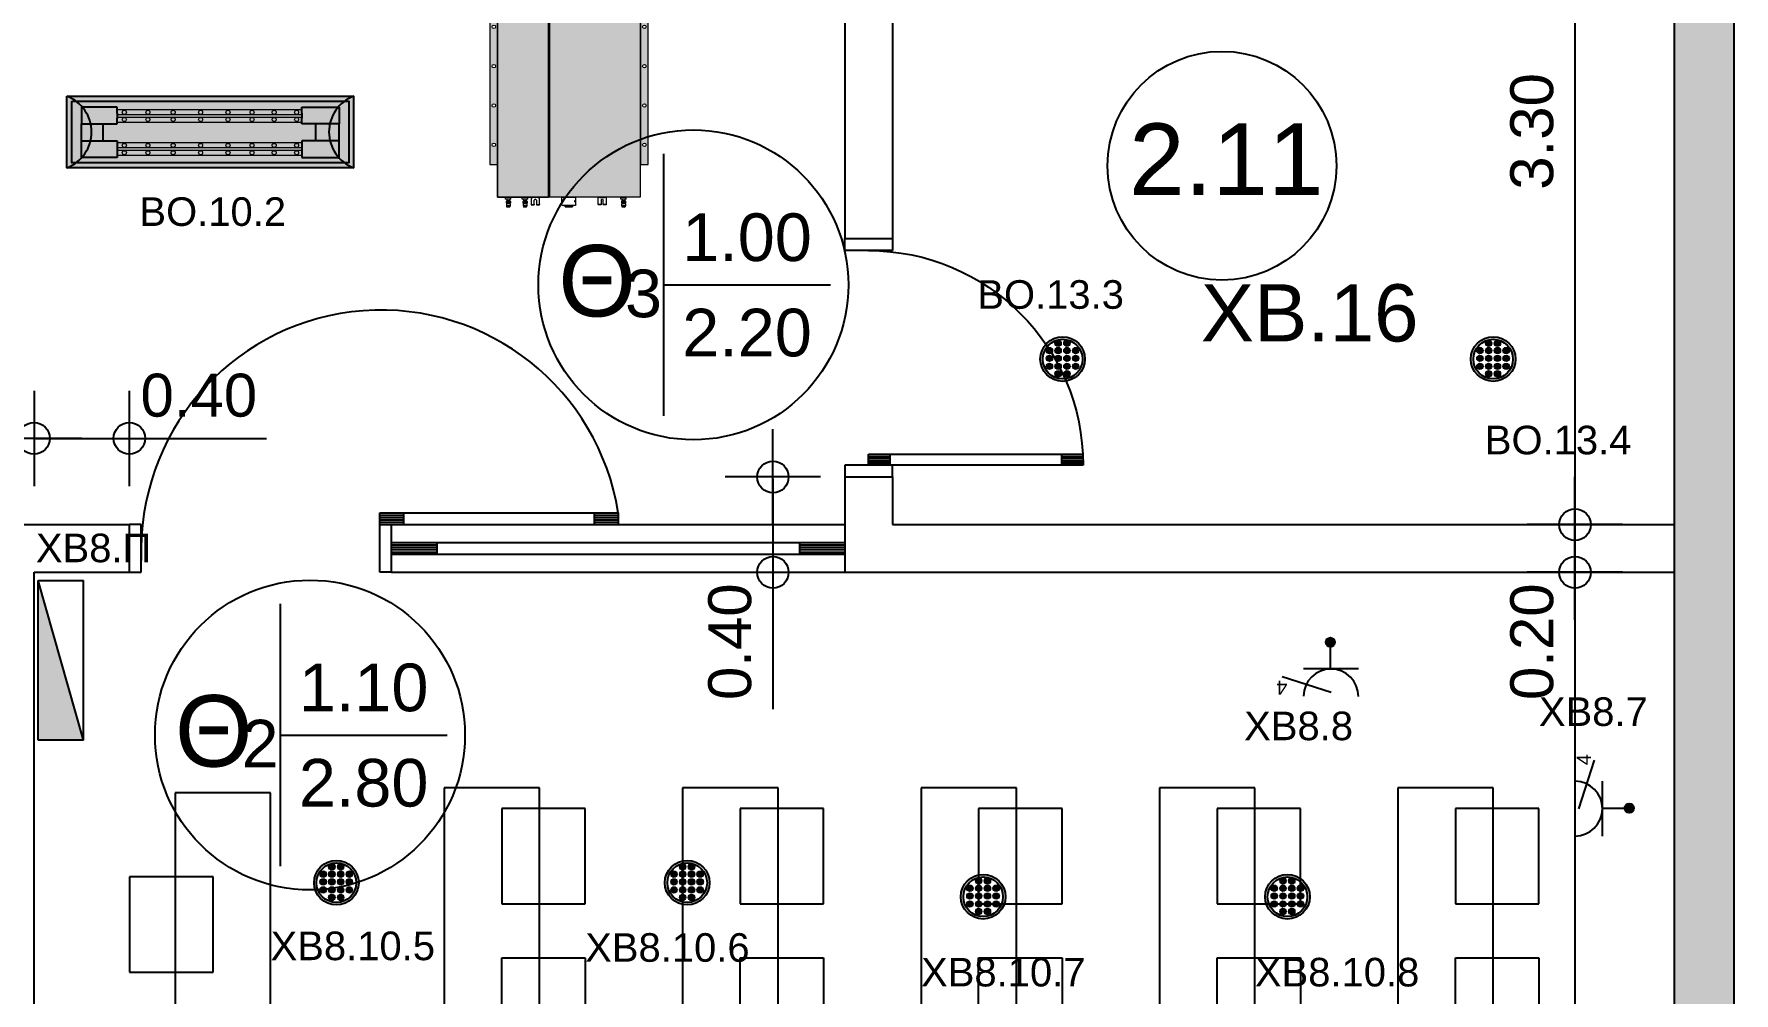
# Model space of a CAD drawing. Header units: metres. Extents: x 0 to 132, y -109 to 310.
# Drawn here: x 47.99 to 55.12, y 179.71 to 183.73 of the extents above; entities that cross this region are included whole.
import ezdxf
from ezdxf.enums import TextEntityAlignment as Align

# ---------------------------------------------------------------- set-up
doc = ezdxf.new("R2010")
doc.units = ezdxf.units.M
doc.header["$LTSCALE"] = 0.036
doc.layers.get('0').update_dxf_attribs({"color": 252})
doc.layers.get('Defpoints').update_dxf_attribs({"color": 252})
for name, color, linetype in [('arxitektonika', 254, 'Continuous'), ('DIMBLK', 252, 'Continuous'), ('electext', 20, 'Continuous'), ('Epipla', 252, 'Continuous'), ('HLEK-SYMBOL', 3, 'Continuous'), ('HLEK_FL001_SYMBOLS', 230, 'Continuous'), ('mihanologika text', 20, 'Continuous'), ('Parathira', 252, 'Continuous')]:
    doc.layers.add(name, color=color, linetype=linetype)
doc.layers.add('axel', color=170, linetype='Continuous', lineweight=0)
doc.styles.add('COMU-N', font='arial.ttf')
doc.styles.get("Standard").update_dxf_attribs({"font": 'arial.ttf'})
doc.styles.add('W4MS2', font='W4MS2.shx')
doc.dimstyles.new('CADWDOT', dxfattribs={"dimscale": 0.1, "dimtxt": 1.8, "dimasz": 0.08, "dimexe": 2, "dimexo": 0, "dimgap": 0.09, "dimtad": 0, "dimrnd": 0.001, "dimzin": 0, "dimdsep": 46, "dimtxsty": 'Standard', "dimblk1": 'ARTDIM', "dimblk2": 'ARTDIM', "dimsah": 1, "dimcen": 0.09, "dimdle": 0.05, "dimse1": 1, "dimse2": 1, "dimadec": 0, "dimazin": 0, "dimtfac": 1, "dimtmove": 0, "dimatfit": 3, "dimldrblk": 'ARTDIM', "dimfxl": 2, "dimtvp": 0.9999, "dimtolj": 1, "dimtzin": 0, "dimarcsym": 0})

# ---------------------------------------------------------------- blocks, each defined once
blk = doc.blocks.new('A$C39E40ECA')
at = {"layer": 'Parathira'}
for p, q in [((0, 1), (0, 0.95)), ((0.2, 0.95), (0.2, 1)), ((0, 0.95), (0.2, 0.95)), ((-0.71, 0.077), (-0.7996, 0.077)), ((-0.71, 0.086), (-0.7993, 0.086)), ((0.1, 0.095), (-0.7989, 0.095)), ((-0.71, 0.095), (-0.71, 0.05)), ((0.01, 0.095), (0.01, 0.05)), ((0.1, 0.086), (0.01, 0.086)), ((0.1, 0.077), (0.01, 0.077)), ((0.1, 0.05), (0.1, 0.095)), ((-0.71, 0.059), (-0.8, 0.059)), ((-0.8, 0.05), (0.1, 0.05)), ((-0.71, 0.068), (-0.7998, 0.068)), ((0, 0.05), (0.2, 0.05)), ((0, 0), (0, 0.05)), ((0.1, 0.068), (0.01, 0.068)), ((0.1, 0.059), (0.01, 0.059)), ((0.2, 0.05), (0.2, 0))]:
    blk.add_line(p, q, dxfattribs=at)
blk.add_arc((0.1, 0.05), 0.9, 90, 180, dxfattribs=at)
blk = doc.blocks.new('A$C30F022F0')
at = {"layer": 'Parathira'}
for p, q in [((-0.2, -0.2), (-0.2, -0.25)), ((0, -0.25), (0, -0.2)), ((-0.2, -0.25), (0, -0.25)), ((-0.1, -0.25), (-0.15, -0.25)), ((-0.2, -1.25), (0, -1.25)), ((-0.2, -1.3), (-0.2, -1.25)), ((0, -1.25), (0.05, -1.25)), ((0, -1.25), (0, -1.3)), ((0.01, -1.25), (0.01, -1.35)), ((0.02, -1.25), (0.02, -1.35)), ((0.03, -1.25), (0.03, -1.35)), ((0.04, -1.25), (0.04, -1.35)), ((0.05, -1.25), (0.05, -2.2498)), ((0.05, -1.35), (0, -1.35)), ((0.05, -2.15), (0, -2.15)), ((0.01, -2.15), (0.01, -2.2498)), ((0.02, -2.15), (0.02, -2.2498)), ((0.03, -2.15), (0.03, -2.2498)), ((0.04, -2.15), (0.04, -2.2498)), ((0.05, -2.2498), (0, -2.2498))]:
    blk.add_line(p, q, dxfattribs=at)
blk.add_arc((-0.1058, -1.256), 1.006, 278.90918, 89.66998, dxfattribs=at)
blk = doc.blocks.new('ARTDIM')
at = {"layer": 'DIMBLK'}
for p, q in [((0, -24.9975), (0, 24.9975)), ((-24.9975, 0), (24.9975, 0))]:
    blk.add_line(p, q, dxfattribs=at)
blk.add_circle((0, 0), 8.25, dxfattribs=at)
blk = doc.blocks.new('*D740')
at = {"layer": 'arxitektonika', "color": 0, "lineweight": -2}
blk.add_line((54.4511, 184.9645), (54.4511, 181.6805), dxfattribs=at)
at = {"layer": 'Defpoints', "color": 0, "transparency": 16777216}
for p in [(54.7182, 184.9725), (54.4511, 181.6725), (54.7182, 181.6725)]:
    blk.add_point(p, dxfattribs=at)
at = {"layer": 'arxitektonika', "color": 0, "lineweight": -2, "xscale": 0.008, "yscale": 0.008, "zscale": 0.008}
for p, rotation in [((54.4511, 184.9725), 90), ((54.4511, 181.6725), 270)]:
    blk.add_blockref('ARTDIM', p, dxfattribs=dict(at, rotation=rotation))
at = {"layer": 'arxitektonika', "color": 0, "insert": (54.2711, 183.3225), "char_height": 0.18, "attachment_point": 5, "rotation": 90}
blk.add_mtext('\\A1;3.30', dxfattribs=at)
blk = doc.blocks.new('*D741')
at = {"layer": 'arxitektonika', "color": 0, "lineweight": -2}
for p, q in [((54.4511, 181.6645), (54.4511, 181.4805)), ((54.4511, 181.4725), (54.4511, 180.8979))]:
    blk.add_line(p, q, dxfattribs=at)
at = {"layer": 'Defpoints', "color": 0, "transparency": 16777216}
for p in [(53.2282, 181.6725), (53.2282, 181.4725), (54.4511, 181.4725)]:
    blk.add_point(p, dxfattribs=at)
at = {"layer": 'arxitektonika', "color": 0, "lineweight": -2, "xscale": 0.008, "yscale": 0.008, "zscale": 0.008}
for p, rotation in [((54.4511, 181.6725), 90), ((54.4511, 181.4725), 270)]:
    blk.add_blockref('ARTDIM', p, dxfattribs=dict(at, rotation=rotation))
at = {"layer": 'arxitektonika', "color": 0, "insert": (54.2711, 181.1812), "char_height": 0.18, "attachment_point": 5, "rotation": 90}
blk.add_mtext('\\A1;0.20', dxfattribs=at)
blk = doc.blocks.new('*D742')
at = {"layer": 'arxitektonika', "color": 0, "lineweight": -2}
blk.add_line((54.4511, 181.4645), (54.4511, 174.3805), dxfattribs=at)
at = {"layer": 'Defpoints', "color": 0, "transparency": 16777216}
for p in [(52.1782, 181.4725), (52.1782, 174.3725), (54.4511, 174.3725)]:
    blk.add_point(p, dxfattribs=at)
at = {"layer": 'arxitektonika', "color": 0, "lineweight": -2, "xscale": 0.008, "yscale": 0.008, "zscale": 0.008}
for p, rotation in [((54.4511, 181.4725), 90), ((54.4511, 174.3725), 270)]:
    blk.add_blockref('ARTDIM', p, dxfattribs=dict(at, rotation=rotation))
at = {"layer": 'arxitektonika', "color": 0, "insert": (54.2711, 177.9225), "char_height": 0.18, "attachment_point": 5, "rotation": 90}
blk.add_mtext('\\A1;7.10', dxfattribs=at)
blk = doc.blocks.new('*D745')
at = {"layer": 'arxitektonika', "color": 0, "lineweight": -2}
for p, q in [((47.9962, 182.0345), (48.3802, 182.0345)), ((48.3882, 182.0345), (48.9627, 182.0345))]:
    blk.add_line(p, q, dxfattribs=at)
at = {"layer": 'Defpoints', "color": 0, "transparency": 16777216}
for p in [(47.9882, 182.4235), (48.3882, 182.4235), (48.3882, 182.0345)]:
    blk.add_point(p, dxfattribs=at)
at = {"layer": 'arxitektonika', "color": 0, "lineweight": -2, "xscale": 0.008, "yscale": 0.008, "zscale": 0.008, "rotation": 180}
blk.add_blockref('ARTDIM', (47.9882, 182.0345), dxfattribs=at)
at = {"layer": 'arxitektonika', "color": 0, "lineweight": -2, "xscale": 0.008, "yscale": 0.008, "zscale": 0.008}
blk.add_blockref('ARTDIM', (48.3882, 182.0345), dxfattribs=at)
at = {"layer": 'arxitektonika', "color": 0, "insert": (48.6795, 182.2145), "char_height": 0.18, "attachment_point": 5}
blk.add_mtext('\\A1;0.40', dxfattribs=at)
blk = doc.blocks.new('A$C6A217EF1')
at = {"layer": 'Parathira'}
for p, q in [((-1.9, 0.025), (0, 0.025)), ((-1.9, -0.025), (-1.9, 0.025)), ((-1.9, 0.015), (-1.71, 0.015)), ((-1.9, 0.005), (-1.71, 0.005)), ((-1.71, 0.025), (-1.71, -0.025)), ((-0.19, 0.025), (-0.19, -0.025)), ((-0.19, 0.015), (0, 0.015)), ((-0.19, 0.005), (0, 0.005)), ((0, 0.025), (0, -0.025)), ((-1.9, -0.005), (-1.71, -0.005)), ((-1.9, -0.015), (-1.71, -0.015)), ((0, -0.025), (-1.9, -0.025)), ((-0.19, -0.005), (0, -0.005)), ((-0.19, -0.015), (0, -0.015))]:
    blk.add_line(p, q, dxfattribs=at)
blk = doc.blocks.new('*D777')
at = {"layer": 'arxitektonika', "color": 0, "lineweight": -2}
for p, q in [((51.0872, 181.8645), (51.0872, 181.4805)), ((51.0872, 181.4725), (51.0872, 180.8979))]:
    blk.add_line(p, q, dxfattribs=at)
at = {"layer": 'Defpoints', "color": 0, "transparency": 16777216}
for p in [(51.3882, 181.8725), (51.0872, 181.4725), (51.3882, 181.4725)]:
    blk.add_point(p, dxfattribs=at)
at = {"layer": 'arxitektonika', "color": 0, "lineweight": -2, "xscale": 0.008, "yscale": 0.008, "zscale": 0.008}
for p, rotation in [((51.0872, 181.8725), 90), ((51.0872, 181.4725), 270)]:
    blk.add_blockref('ARTDIM', p, dxfattribs=dict(at, rotation=rotation))
at = {"layer": 'arxitektonika', "color": 0, "insert": (50.9072, 181.1812), "char_height": 0.18, "attachment_point": 5, "rotation": 90}
blk.add_mtext('\\A1;0.40', dxfattribs=at)
blk = doc.blocks.new('A$C5883325D')
at = {"layer": 'Epipla'}
for p, q in [((1.1745, -1.3258), (0.7745, -1.3258)), ((0.7745, -1.3258), (0.7745, -2.5258)), ((1.1745, -2.5258), (1.1745, -1.3258)), ((1.9027, -1.3048), (1.9027, -2.5048)), ((2.3027, -1.3048), (1.9027, -1.3048)), ((2.3027, -2.5048), (2.3027, -1.3048)), ((2.9027, -1.3048), (2.9027, -2.5048)), ((3.3027, -1.3048), (2.9027, -1.3048)), ((3.3027, -2.5048), (3.3027, -1.3048)), ((3.9027, -1.3048), (3.9027, -2.5048)), ((4.3027, -1.3048), (3.9027, -1.3048)), ((4.3027, -2.5048), (4.3027, -1.3048)), ((4.9027, -1.3048), (4.9027, -2.5048)), ((5.3027, -1.3048), (4.9027, -1.3048)), ((5.3027, -2.5048), (5.3027, -1.3048)), ((6.3027, -1.3048), (5.9027, -1.3048)), ((5.9027, -1.3048), (5.9027, -2.5048)), ((6.3027, -2.5048), (6.3027, -1.3048)), ((2.144, -1.3918), (2.144, -1.7918)), ((2.494, -1.3918), (2.144, -1.3918)), ((2.494, -1.7918), (2.494, -1.3918)), ((3.144, -1.3918), (3.144, -1.7918)), ((3.494, -1.3918), (3.144, -1.3918)), ((3.494, -1.7918), (3.494, -1.3918)), ((4.144, -1.3918), (4.144, -1.7918)), ((4.494, -1.3918), (4.144, -1.3918)), ((4.494, -1.7918), (4.494, -1.3918)), ((5.144, -1.3918), (5.144, -1.7918)), ((5.494, -1.3918), (5.144, -1.3918)), ((5.494, -1.7918), (5.494, -1.3918)), ((6.494, -1.3918), (6.144, -1.3918)), ((6.144, -1.3918), (6.144, -1.7918)), ((6.494, -1.7918), (6.494, -1.3918)), ((0.9333, -1.6784), (0.5833, -1.6784)), ((0.5833, -1.6784), (0.5833, -2.0784)), ((0.9333, -2.0784), (0.9333, -1.6784)), ((2.144, -1.7918), (2.494, -1.7918)), ((3.144, -1.7918), (3.494, -1.7918)), ((4.144, -1.7918), (4.494, -1.7918)), ((5.144, -1.7918), (5.494, -1.7918)), ((6.144, -1.7918), (6.494, -1.7918)), ((2.144, -2.0179), (2.494, -2.0179)), ((2.144, -2.4179), (2.144, -2.0179)), ((2.494, -2.0179), (2.494, -2.4179)), ((3.144, -2.0179), (3.494, -2.0179)), ((3.144, -2.4179), (3.144, -2.0179)), ((3.494, -2.0179), (3.494, -2.4179)), ((4.144, -2.0179), (4.494, -2.0179)), ((4.144, -2.4179), (4.144, -2.0179)), ((4.494, -2.0179), (4.494, -2.4179)), ((5.144, -2.0179), (5.494, -2.0179)), ((5.144, -2.4179), (5.144, -2.0179)), ((5.494, -2.0179), (5.494, -2.4179)), ((6.144, -2.4179), (6.144, -2.0179)), ((6.144, -2.0179), (6.494, -2.0179)), ((6.494, -2.0179), (6.494, -2.4179)), ((0.5833, -2.0784), (0.9333, -2.0784))]:
    blk.add_line(p, q, dxfattribs=at)
blk = doc.blocks.new('gJ6_a28')
at = {"layer": 'HLEK-SYMBOL', "color": 0, "linetype": 'Continuous'}
for p, q in [((-0.67, 0), (-0.67, 0.19)), ((-0.67, 0.19), (0, 0.19)), ((-0.67, 0), (0, 0.19)), ((0, 0.19), (0, 0)), ((-0.67, 0), (0, 0))]:
    blk.add_line(p, q, dxfattribs=at)
at = {"layer": 'HLEK-SYMBOL', "color": 0}
blk.add_solid([(-0.67, 0.19), (0, 0.19), (-0.67, 0)], dxfattribs=at)
at = {"layer": 'HLEK-SYMBOL', "color": 0, "style": 'W4MS2', "flags": 8}
blk.add_attdef('NODE_NUMBER', (0.018, 0.0914), '', height=0.1, dxfattribs=at)
blk.add_attdef('NODE_NUMBER', (0.018, 0.0914), '', height=0.1, dxfattribs=at)
blk = doc.blocks.new('gJ6_a14')
at = {"linetype": 'Continuous'}
for p, q in [((-0.1176, 0.1119), (0.113, 0.1119)), ((0, 0.1119), (0, 0))]:
    blk.add_line(p, q, dxfattribs=at)
blk.add_arc((-0.0023, 0.2279), 0.1153, 180, 358.95657, dxfattribs=at)
blk = doc.blocks.new('*X789')
at = {"color": 0}
for p, q in [((15.598, 2.587), (15.737, 2.727)), ((15.598, 2.622), (15.702, 2.727)), ((15.601, 2.607), (15.609, 2.616)), ((15.604, 2.646), (15.605, 2.647)), ((15.605, 2.559), (15.765, 2.719)), ((15.605, 2.577), (15.614, 2.585)), ((15.609, 2.652), (15.618, 2.66)), ((15.611, 2.547), (15.618, 2.554)), ((15.614, 2.621), (15.623, 2.63)), ((15.617, 2.536), (15.789, 2.707)), ((15.618, 2.59), (15.627, 2.599)), ((15.623, 2.665), (15.631, 2.674)), ((15.623, 2.559), (15.631, 2.568)), ((15.627, 2.634), (15.636, 2.643)), ((15.627, 2.528), (15.636, 2.537)), ((15.631, 2.603), (15.64, 2.612)), ((15.633, 2.516), (15.808, 2.691)), ((15.636, 2.678), (15.645, 2.687)), ((15.636, 2.572), (15.645, 2.581)), ((15.64, 2.647), (15.649, 2.656)), ((15.64, 2.541), (15.649, 2.55)), ((15.645, 2.616), (15.654, 2.625)), ((15.645, 2.51), (15.654, 2.519)), ((15.649, 2.691), (15.658, 2.7)), ((15.649, 2.585), (15.658, 2.594)), ((15.653, 2.501), (15.824, 2.672)), ((15.654, 2.66), (15.662, 2.669)), ((15.654, 2.554), (15.662, 2.563)), ((15.658, 2.63), (15.667, 2.638)), ((15.658, 2.523), (15.667, 2.532)), ((15.662, 2.705), (15.671, 2.714)), ((15.662, 2.599), (15.671, 2.607)), ((15.664, 2.494), (15.671, 2.501)), ((15.667, 2.674), (15.676, 2.683)), ((15.667, 2.568), (15.676, 2.577)), ((15.671, 2.643), (15.68, 2.652)), ((15.671, 2.537), (15.68, 2.546)), ((15.676, 2.718), (15.678, 2.721)), ((15.676, 2.489), (15.836, 2.648)), ((15.676, 2.612), (15.685, 2.621)), ((15.676, 2.506), (15.685, 2.515)), ((15.68, 2.687), (15.689, 2.696)), ((15.68, 2.581), (15.689, 2.59)), ((15.685, 2.656), (15.693, 2.665)), ((15.685, 2.55), (15.693, 2.559)), ((15.689, 2.625), (15.698, 2.634)), ((15.689, 2.519), (15.698, 2.528)), ((15.693, 2.7), (15.702, 2.709)), ((15.693, 2.594), (15.702, 2.603)), ((15.693, 2.488), (15.702, 2.497)), ((15.698, 2.669), (15.707, 2.678)), ((15.698, 2.563), (15.707, 2.572)), ((15.702, 2.638), (15.711, 2.647)), ((15.702, 2.532), (15.711, 2.541)), ((15.705, 2.482), (15.843, 2.62)), ((15.707, 2.714), (15.715, 2.722)), ((15.707, 2.607), (15.715, 2.616)), ((15.707, 2.501), (15.715, 2.51)), ((15.711, 2.683), (15.72, 2.691)), ((15.711, 2.577), (15.72, 2.585)), ((15.715, 2.652), (15.724, 2.66)), ((15.715, 2.546), (15.724, 2.554)), ((15.72, 2.727), (15.721, 2.728)), ((15.72, 2.621), (15.729, 2.63)), ((15.72, 2.515), (15.729, 2.523)), ((15.724, 2.696), (15.733, 2.705)), ((15.724, 2.59), (15.733, 2.599)), ((15.724, 2.484), (15.733, 2.493)), ((15.729, 2.665), (15.738, 2.674)), ((15.729, 2.559), (15.738, 2.568)), ((15.733, 2.634), (15.742, 2.643)), ((15.733, 2.528), (15.742, 2.537)), ((15.738, 2.709), (15.746, 2.718)), ((15.738, 2.603), (15.746, 2.612)), ((15.738, 2.497), (15.746, 2.506)), ((15.741, 2.482), (15.842, 2.584)), ((15.742, 2.678), (15.751, 2.687)), ((15.742, 2.572), (15.751, 2.581)), ((15.746, 2.647), (15.755, 2.656)), ((15.746, 2.541), (15.755, 2.55)), ((15.751, 2.722), (15.752, 2.724)), ((15.751, 2.616), (15.76, 2.625)), ((15.751, 2.51), (15.76, 2.519)), ((15.755, 2.691), (15.764, 2.7)), ((15.755, 2.585), (15.764, 2.594)), ((15.76, 2.66), (15.768, 2.669)), ((15.76, 2.554), (15.768, 2.563)), ((15.764, 2.63), (15.773, 2.638)), ((15.764, 2.523), (15.773, 2.532)), ((15.768, 2.705), (15.777, 2.714)), ((15.768, 2.599), (15.777, 2.607)), ((15.768, 2.493), (15.777, 2.501)), ((15.773, 2.674), (15.782, 2.683)), ((15.773, 2.568), (15.782, 2.577)), ((15.777, 2.643), (15.786, 2.652)), ((15.777, 2.537), (15.786, 2.546)), ((15.782, 2.612), (15.791, 2.621)), ((15.782, 2.506), (15.791, 2.515)), ((15.786, 2.687), (15.795, 2.696)), ((15.786, 2.581), (15.795, 2.59)), ((15.791, 2.656), (15.799, 2.665)), ((15.791, 2.55), (15.799, 2.559)), ((15.795, 2.625), (15.804, 2.634)), ((15.795, 2.519), (15.804, 2.528)), ((15.799, 2.594), (15.808, 2.603)), ((15.804, 2.669), (15.813, 2.678)), ((15.804, 2.563), (15.813, 2.572)), ((15.808, 2.638), (15.817, 2.647)), ((15.808, 2.532), (15.817, 2.541)), ((15.813, 2.607), (15.822, 2.616)), ((15.817, 2.577), (15.826, 2.585)), ((15.822, 2.652), (15.83, 2.66)), ((15.822, 2.546), (15.83, 2.554)), ((15.826, 2.621), (15.835, 2.63)), ((15.83, 2.59), (15.839, 2.599)), ((15.835, 2.559), (15.835, 2.56)), ((15.839, 2.634), (15.84, 2.635)), ((15.844, 2.603), (15.844, 2.603))]:
    blk.add_line(p, q, dxfattribs=at)
blk = doc.blocks.new('GJ6_A78')
at = {"layer": 'HLEK-SYMBOL', "color": 0, "linetype": 'Continuous'}
blk.add_circle((0, 0), 0.0989, dxfattribs=at)
at = {"layer": 'HLEK-SYMBOL', "color": 0, "xscale": 0.8, "yscale": 0.8, "zscale": 0.8}
blk.add_blockref('*X789', (-12.576, -2.084), dxfattribs=at)
blk = doc.blocks.new('priza')
at = {"layer": 'HLEK_FL001_SYMBOLS', "rotation": 180}
blk.add_blockref('gJ6_a14', (87.4, -100.4952), dxfattribs=at)
at = {"layer": 'HLEK_FL001_SYMBOLS', "xscale": 0.1951472641207488, "yscale": 0.1951472641207488, "zscale": 0.1951472641207488}
blk.add_blockref('GJ6_A78', (87.4, -100.4953), dxfattribs=at)
blk = doc.blocks.new('priza tetrapli')
at = {"layer": 'HLEK_FL001_SYMBOLS', "ltscale": 5}
blk.add_line((444.1264, -18.901), (444.3314, -18.9664), dxfattribs=at)
at = {"layer": 'HLEK_FL001_SYMBOLS', "rotation": 180}
blk.add_blockref('priza', (531.5297, -119.6074), dxfattribs=at)
at = {"layer": 'HLEK_FL001_SYMBOLS', "ltscale": 5}
blk.add_text('4', height=0.06, dxfattribs=at).set_placement((444.3099, -18.9515))
blk = doc.blocks.new('led downlight 26W xoneyto 18cm')
at = {"layer": 'HLEK_FL001_SYMBOLS'}
h = blk.add_hatch(color=256, dxfattribs=at)
h.paths.add_polyline_path([(45.0105, 62.6523, 1), (45.1976, 62.6523, 1)])
h.paths.add_polyline_path([(45.1872, 62.6523, 1), (45.0209, 62.6523, 1)], flags=16)
at = {"layer": 'HLEK_FL001_SYMBOLS', "linetype": 'Continuous', "lineweight": 0}
h = blk.add_hatch(color=11, dxfattribs=at)
h.dxf.hatch_style = 1
h.paths.add_polyline_path([(45.062, 62.688, 1), (45.0351, 62.688, 1)])
h = blk.add_hatch(color=11, dxfattribs=at)
h.dxf.hatch_style = 1
h.paths.add_polyline_path([(45.0985, 62.7188, 1), (45.0716, 62.7188, 1)])
h = blk.add_hatch(color=11, dxfattribs=at)
h.dxf.hatch_style = 1
h.paths.add_polyline_path([(45.0985, 62.688, 1), (45.0716, 62.688, 1)])
h = blk.add_hatch(color=11, dxfattribs=at)
h.dxf.hatch_style = 1
h.paths.add_polyline_path([(45.1355, 62.7188, 1), (45.1087, 62.7188, 1)])
h = blk.add_hatch(color=11, dxfattribs=at)
h.dxf.hatch_style = 1
h.paths.add_polyline_path([(45.1355, 62.688, 1), (45.1087, 62.688, 1)])
h = blk.add_hatch(color=11, dxfattribs=at)
h.dxf.hatch_style = 1
h.paths.add_polyline_path([(45.172, 62.688, 1), (45.1452, 62.688, 1)])
h = blk.add_hatch(color=11, dxfattribs=at)
h.dxf.hatch_style = 1
h.paths.add_polyline_path([(45.062, 62.6556, 1), (45.0351, 62.6556, 1)])
h = blk.add_hatch(color=11, dxfattribs=at)
h.dxf.hatch_style = 1
h.paths.add_polyline_path([(45.062, 62.6219, 1), (45.0351, 62.6219, 1)])
h = blk.add_hatch(color=11, dxfattribs=at)
h.dxf.hatch_style = 1
h.paths.add_polyline_path([(45.0985, 62.6556, 1), (45.0716, 62.6556, 1)])
h = blk.add_hatch(color=11, dxfattribs=at)
h.dxf.hatch_style = 1
h.paths.add_polyline_path([(45.0985, 62.6219, 1), (45.0716, 62.6219, 1)])
h = blk.add_hatch(color=11, dxfattribs=at)
h.dxf.hatch_style = 1
h.paths.add_polyline_path([(45.0985, 62.5906, 1), (45.0716, 62.5906, 1)])
h = blk.add_hatch(color=11, dxfattribs=at)
h.dxf.hatch_style = 1
h.paths.add_polyline_path([(45.1355, 62.6556, 1), (45.1087, 62.6556, 1)])
h = blk.add_hatch(color=11, dxfattribs=at)
h.dxf.hatch_style = 1
h.paths.add_polyline_path([(45.1355, 62.6219, 1), (45.1087, 62.6219, 1)])
h = blk.add_hatch(color=11, dxfattribs=at)
h.dxf.hatch_style = 1
h.paths.add_polyline_path([(45.1355, 62.5906, 1), (45.1087, 62.5906, 1)])
h = blk.add_hatch(color=11, dxfattribs=at)
h.dxf.hatch_style = 1
h.paths.add_polyline_path([(45.172, 62.6556, 1), (45.1452, 62.6556, 1)])
h = blk.add_hatch(color=11, dxfattribs=at)
h.dxf.hatch_style = 1
h.paths.add_polyline_path([(45.172, 62.6219, 1), (45.1452, 62.6219, 1)])
at = {"layer": 'HLEK_FL001_SYMBOLS'}
for radius in [0.0936, 0.0831]:
    blk.add_circle((45.1041, 62.6523), radius, dxfattribs=at)
at = {"layer": 'HLEK_FL001_SYMBOLS', "linetype": 'Continuous', "lineweight": 0}
for centre in [(45.0486, 62.688), (45.0851, 62.7188), (45.0851, 62.688), (45.1221, 62.7188), (45.1221, 62.688), (45.1586, 62.688), (45.0486, 62.6556), (45.0486, 62.6219), (45.0851, 62.6556), (45.0851, 62.6219), (45.0851, 62.5906), (45.1221, 62.6556), (45.1221, 62.6219), (45.1221, 62.5906), (45.1586, 62.6556), (45.1586, 62.6219)]:
    blk.add_circle(centre, 0.0134, dxfattribs=at)
blk = doc.blocks.new('led 2x32W 1200x300mm aplo')
at = {"layer": 'HLEK_FL001_SYMBOLS', "linetype": 'Continuous', "lineweight": 0}
h = blk.add_hatch(color=256, dxfattribs=at)
h.dxf.hatch_style = 1
h.paths.add_polyline_path([(45.0962, 61.906), (45.0962, 61.606), (46.2983, 61.606), (46.2983, 61.906)])
h.paths.add_polyline_path([(46.2783, 61.886), (46.2783, 61.626), (45.1162, 61.626), (45.1162, 61.886)], flags=16)
h = blk.add_hatch(color=21, dxfattribs=at)
h.dxf.hatch_style = 1
h.paths.add_polyline_path([(45.1162, 61.626), (46.2783, 61.626), (46.2783, 61.886), (45.1162, 61.886)])
at = {"layer": 'HLEK_FL001_SYMBOLS'}
for p, q in [((45.3071, 61.8596), (45.1571, 61.8596)), ((45.1571, 61.8596), (45.1571, 61.7896)), ((45.3071, 61.8346), (45.3071, 61.8596)), ((45.3071, 61.8346), (45.3071, 61.8146)), ((46.0811, 61.8596), (46.2374, 61.8596)), ((46.0811, 61.8346), (46.0811, 61.8596)), ((46.0811, 61.8346), (46.0811, 61.8146)), ((46.2374, 61.8596), (46.2374, 61.7896)), ((45.1571, 61.7896), (45.3071, 61.7896)), ((45.1571, 61.7196), (45.1571, 61.7896)), ((45.2471, 61.7896), (45.2471, 61.7196)), ((45.3071, 61.7896), (45.3071, 61.8146)), ((46.0811, 61.7896), (46.0811, 61.8146)), ((46.2374, 61.7896), (46.0811, 61.7896)), ((46.1387, 61.7896), (46.1387, 61.7196)), ((46.2374, 61.7196), (46.2374, 61.7896)), ((45.1571, 61.6496), (45.1571, 61.7196)), ((45.1571, 61.7196), (45.3071, 61.7196)), ((45.3071, 61.7196), (45.3071, 61.6946)), ((45.3071, 61.6946), (45.3071, 61.6746)), ((46.0811, 61.7196), (46.0811, 61.6946)), ((46.2374, 61.7196), (46.0811, 61.7196)), ((46.0811, 61.6946), (46.0811, 61.6746)), ((46.2374, 61.6496), (46.2374, 61.7196)), ((45.3071, 61.6496), (45.1571, 61.6496)), ((45.3071, 61.6746), (45.3071, 61.6496)), ((46.0811, 61.6746), (46.0811, 61.6496)), ((46.0811, 61.6496), (46.2374, 61.6496))]:
    blk.add_line(p, q, dxfattribs=at)
at = {"layer": 'HLEK_FL001_SYMBOLS', "linetype": 'Continuous', "lineweight": 0}
for p, q in [((45.307, 61.85), (46.0811, 61.85)), ((45.307, 61.8291), (46.0811, 61.8291)), ((45.307, 61.8176), (46.0811, 61.8176)), ((45.307, 61.7966), (46.0811, 61.7966)), ((45.307, 61.7115), (46.0811, 61.7115)), ((45.307, 61.6905), (46.0811, 61.6905)), ((45.307, 61.6791), (46.0811, 61.6791)), ((45.307, 61.6581), (46.0811, 61.6581))]:
    blk.add_line(p, q, dxfattribs=at)
at = {"layer": 'HLEK_FL001_SYMBOLS'}
for points in [[(45.0962, 61.906), (46.2983, 61.906), (46.2983, 61.606), (45.0962, 61.606)], [(45.1162, 61.886), (46.2783, 61.886), (46.2783, 61.626), (45.1162, 61.626)]]:
    blk.add_lwpolyline(points, close=True, dxfattribs=at)
at = {"layer": 'HLEK_FL001_SYMBOLS', "linetype": 'Continuous', "lineweight": 0}
for centre in [(45.3367, 61.8385), (45.4356, 61.8385), (45.5416, 61.8385), (45.6566, 61.8385), (45.7717, 61.8385), (45.8726, 61.8385), (45.9654, 61.8385), (46.0592, 61.8385), (45.3367, 61.8084), (45.4356, 61.8084), (45.5416, 61.8084), (45.6566, 61.8084), (45.7717, 61.8084), (45.8726, 61.8084), (45.9654, 61.8084), (46.0592, 61.8084), (45.3367, 61.6996), (45.3367, 61.6689), (45.4356, 61.6996), (45.4356, 61.6689), (45.5416, 61.6996), (45.5416, 61.6689), (45.6566, 61.6996), (45.6566, 61.6689), (45.7717, 61.6996), (45.7717, 61.6689), (45.8726, 61.6996), (45.8726, 61.6689), (45.9654, 61.6996), (45.9654, 61.6689), (46.0592, 61.6996), (46.0592, 61.6689)]:
    blk.add_circle(centre, 0.00855, dxfattribs=at)
at = {"layer": 'HLEK_FL001_SYMBOLS'}
for centre, start, end in [((45.0387, 61.756), 290.97637, 69.02363), ((46.3558, 61.756), 110.97637, 249.02363)]:
    blk.add_arc(centre, 0.1606, start, end, dxfattribs=at)
blk = doc.blocks.new('A$C5A126718')
at = {"layer": 'axel'}
for p, q in [((-0.0317, 0.0343), (-0.0317, 0.0321)), ((-0.0301, 0.0343), (-0.0317, 0.0343)), ((-0.0317, 0.0321), (-0.0317, 0.0236)), ((-0.0317, 0.0321), (-0.0301, 0.0321)), ((-0.0317, 0.0236), (-0.0301, 0.0236)), ((-0.0317, 0.0236), (-0.0317, 0.0214)), ((-0.0301, 0.0214), (-0.0317, 0.0214)), ((-0.0301, 0.0129), (-0.0317, 0.0129)), ((-0.0317, 0.0129), (-0.0317, 0.0107)), ((-0.0317, 0.0107), (-0.0301, 0.0107)), ((-0.0317, 0.0107), (-0.0317, 0.0021)), ((-0.0317, 0.0021), (-0.0301, 0.0021)), ((-0.0317, 0.0021), (-0.0317, 0)), ((-0.0301, 0), (-0.0317, 0)), ((-0.0012, 0.0343), (-0.0301, 0.0343)), ((-0.0301, 0.0343), (-0.0301, 0.0321)), ((-0.0301, 0.0321), (-0.0301, 0.0236)), ((-0.0301, 0.0236), (-0.0301, 0.0214)), ((-0.0301, 0.0214), (-0.0131, 0.0214)), ((-0.0301, 0.0129), (-0.0301, 0.0107)), ((-0.0131, 0.0129), (-0.0301, 0.0129)), ((-0.0301, 0.0107), (-0.0301, 0.0021)), ((-0.0301, 0.0021), (-0.0301, 0)), ((-0.0301, 0), (-0.0012, 0)), ((-0.0012, 0.0343), (0, 0.0343)), ((-0.0012, 0.0343), (-0.0012, 0.033)), ((-0.0012, 0.033), (-0.0012, 0.03)), ((-0.0012, 0.03), (-0.0012, 0.0271)), ((-0.0012, 0.0271), (0, 0.0271)), ((-0.0012, 0.027), (-0.0012, 0.0271)), ((-0.0012, 0.0073), (-0.0012, 0.027)), ((-0.0012, 0.0071), (-0.0012, 0.0073)), ((-0.0012, 0.0071), (0, 0.0071)), ((-0.0012, 0.0071), (-0.0012, 0.0043)), ((-0.0012, 0.0043), (-0.0012, 0.0013)), ((-0.0012, 0.0013), (-0.0012, 0)), ((-0.0012, 0), (0, 0)), ((0.0004, 0.0271), (0.0004, 0.0343)), ((0.0004, 0.0271), (0.0004, 0.0343)), ((0.0004, 0.0211), (0.0004, 0.0271)), ((0.0004, 0.0211), (0.0004, 0.0271)), ((0.0004, 0.0207), (0.0004, 0.0211)), ((0.0004, 0.0207), (0.0004, 0.0211)), ((0.0004, 0.0186), (0.0004, 0.0207)), ((0.0004, 0.0186), (0.0004, 0.0207)), ((0.0004, 0.0157), (0.0004, 0.0186)), ((0.0004, 0.0157), (0.0004, 0.0186)), ((0.0004, 0.0136), (0.0004, 0.0157)), ((0.0004, 0.0136), (0.0004, 0.0157)), ((0.0004, 0.0132), (0.0004, 0.0136)), ((0.0004, 0.0132), (0.0004, 0.0136)), ((0.0004, 0.0071), (0.0004, 0.0132)), ((0.0004, 0.0071), (0.0004, 0.0132)), ((0.0004, 0), (0.0004, 0.0071)), ((0.0004, 0), (0.0004, 0.0071))]:
    blk.add_line(p, q, dxfattribs=at)
blk.add_arc((-0.0131, 0.0171), 0.00429, 270, 90, dxfattribs=at)
blk = doc.blocks.new('A$C3A54651E')
at = {"layer": 'axel'}
for p, q in [((0.0091, 0.0228), (0, 0.0228)), ((0, 0.0228), (0, 0)), ((0.0091, 0), (0, 0)), ((0.0091, 0), (0.0091, 0.0228)), ((0.0091, 0.0171), (0.0162, 0.0171)), ((0.0091, 0.0057), (0.0162, 0.0057)), ((0.0162, 0.019), (0.0166, 0.0193)), ((0.0162, 0.0038), (0.0162, 0.019)), ((0.0162, 0.0038), (0.0166, 0.0035)), ((0.0166, 0.0035), (0.0166, 0.0193)), ((0.0166, 0.0193), (0.0184, 0.0193)), ((0.0166, 0.0035), (0.0184, 0.0035)), ((0.0184, 0.02), (0.0184, 0.0199)), ((0.0184, 0.02), (0.0184, 0.02)), ((0.0184, 0.0199), (0.0184, 0.0193)), ((0.0184, 0.0193), (0.0184, 0.0153)), ((0.0184, 0.0153), (0.0184, 0.0067)), ((0.0184, 0.0067), (0.0184, 0.0035)), ((0.0184, 0.0035), (0.0184, 0.0028)), ((0.0184, 0.0028), (0.0184, 0.0028)), ((0.0191, 0.0202), (0.0254, 0.0202)), ((0.0191, 0.0197), (0.0254, 0.0197)), ((0.0191, 0.0109), (0.0254, 0.0109)), ((0.0191, 0.0026), (0.0254, 0.0026)), ((0.0262, 0.0199), (0.0262, 0.02)), ((0.0262, 0.02), (0.0262, 0.02)), ((0.0262, 0.0182), (0.0262, 0.0199)), ((0.0262, 0.0153), (0.0262, 0.0182)), ((0.0262, 0.0182), (0.0284, 0.0182)), ((0.0262, 0.0067), (0.0262, 0.0153)), ((0.0262, 0.0046), (0.0262, 0.0067)), ((0.0262, 0.0028), (0.0262, 0.0046)), ((0.0262, 0.0046), (0.0284, 0.0046)), ((0.0262, 0.0028), (0.0262, 0.0028)), ((0.0284, 0.0193), (0.037, 0.0193)), ((0.0284, 0.0182), (0.0284, 0.0193)), ((0.0284, 0.0046), (0.0284, 0.0182)), ((0.0284, 0.0035), (0.0284, 0.0046)), ((0.0284, 0.0035), (0.037, 0.0035)), ((0.037, 0.0035), (0.037, 0.0193)), ((0.0373, 0.019), (0.037, 0.0193)), ((0.0373, 0.0037), (0.037, 0.0035)), ((0.0373, 0.0182), (0.0373, 0.019)), ((0.0373, 0.0046), (0.0373, 0.0182)), ((0.0373, 0.0182), (0.0403, 0.0182)), ((0.0373, 0.0037), (0.0373, 0.0046)), ((0.0373, 0.0046), (0.0403, 0.0046)), ((0.0403, 0.0046), (0.0403, 0.0182)), ((0.0423, 0.0162), (0.0403, 0.0182)), ((0.0423, 0.0066), (0.0403, 0.0046)), ((0.0423, 0.0066), (0.0423, 0.0162))]:
    blk.add_line(p, q, dxfattribs=at)
for points in [[(0.0191, 0.0202, 0.004311), (0.019, 0.0202, 0.005535), (0.0188, 0.0202, 0.007292), (0.0187, 0.0201, 0.009929), (0.0186, 0.0201), (0.0186, 0.0201, 0.019665), (0.0185, 0.02, 0.032685), (0.0184, 0.02, 0.060642), (0.0184, 0.02), (0.0184, 0.02)], [(0.0184, 0.0199, 0.159929), (0.0184, 0.0199, 0.090191), (0.0184, 0.0199, 0.0462), (0.0184, 0.0199, 0.02623), (0.0185, 0.0198), (0.0186, 0.0198, 0.013719), (0.0187, 0.0198, 0.009481), (0.0188, 0.0198, 0.006867), (0.0189, 0.0197, 0.005151), (0.0191, 0.0197)], [(0.0191, 0.0197, 0.015295), (0.0188, 0.0186, 0.017604), (0.0186, 0.0175), (0.0185, 0.0169, 0.02245), (0.0184, 0.0158), (0.0184, 0.0153)], [(0.0184, 0.0153, 0.023182), (0.0184, 0.0142, 0.022013), (0.0186, 0.0131), (0.0187, 0.0125, 0.017076), (0.0189, 0.0114), (0.0191, 0.0109)], [(0.0191, 0.0109, 0.016103), (0.0188, 0.0098, 0.018613), (0.0186, 0.0088), (0.0185, 0.0083, 0.023826), (0.0184, 0.0072), (0.0184, 0.0067)], [(0.0184, 0.0067, 0.024647), (0.0184, 0.0057, 0.023359), (0.0186, 0.0046), (0.0187, 0.0041, 0.018023), (0.0189, 0.0031), (0.0191, 0.0026)], [(0.0191, 0.0026, -0.004311), (0.019, 0.0026, -0.005535), (0.0188, 0.0026, -0.007292), (0.0187, 0.0027, -0.009929), (0.0186, 0.0027), (0.0186, 0.0027, -0.019665), (0.0185, 0.0027, -0.032685), (0.0184, 0.0028, -0.060642), (0.0184, 0.0028), (0.0184, 0.0028)], [(0.0262, 0.02, 0.102242), (0.0262, 0.02, 0.051435), (0.0261, 0.02, 0.028507), (0.0261, 0.0201, 0.01755), (0.026, 0.0201), (0.0259, 0.0201, 0.009159), (0.0258, 0.0201, 0.006785), (0.0257, 0.0202, 0.005184), (0.0255, 0.0202), (0.0254, 0.0202)], [(0.0254, 0.0197, 0.004812), (0.0256, 0.0197, 0.00636), (0.0258, 0.0198, 0.008685), (0.0259, 0.0198, 0.012384), (0.026, 0.0198), (0.0261, 0.0198, 0.023143), (0.0261, 0.0199, 0.039656), (0.0262, 0.0199, 0.07579), (0.0262, 0.0199, 0.144125), (0.0262, 0.0199)], [(0.0262, 0.0153, 0.023214), (0.0262, 0.0164, 0.02204), (0.026, 0.0175), (0.0259, 0.018, 0.017046), (0.0256, 0.0191), (0.0254, 0.0197)], [(0.0254, 0.0109, 0.01528), (0.0258, 0.012, 0.017585), (0.026, 0.013), (0.0261, 0.0136, 0.022468), (0.0262, 0.0147), (0.0262, 0.0153)], [(0.0262, 0.0067, 0.024685), (0.0262, 0.0078, 0.023392), (0.026, 0.0088), (0.0259, 0.0093, 0.017988), (0.0256, 0.0103), (0.0254, 0.0109)], [(0.0254, 0.0026, 0.016073), (0.0258, 0.0036, 0.018575), (0.026, 0.0046), (0.0261, 0.0052, 0.023861), (0.0262, 0.0062), (0.0262, 0.0067)], [(0.0262, 0.0028, -0.102242), (0.0262, 0.0028, -0.051435), (0.0261, 0.0028, -0.028507), (0.0261, 0.0027, -0.01755), (0.026, 0.0027), (0.0259, 0.0027, -0.009159), (0.0258, 0.0026, -0.006785), (0.0257, 0.0026, -0.005184), (0.0255, 0.0026), (0.0254, 0.0026)]]:
    blk.add_lwpolyline(points, format="xyb", dxfattribs=at)
blk = doc.blocks.new('A$C531E15D6')
at = {"layer": 'axel'}
for p, q in [((-0.0003, 0.0241), (-0.0003, -0.0359)), ((-0.0003, 0.0241), (0.0009, 0.0241)), ((-0.0003, 0.0134), (0, 0.0134)), ((-0.0003, 0.0113), (0, 0.0113)), ((-0.0003, 0.0066), (-0.0003, 0.0031)), ((-0.0003, 0.0066), (-0.0003, 0.0031)), ((0, 0.0059), (-0.0003, 0.0059)), ((-0.0003, 0.0031), (-0.0003, -0.0276)), ((0.0021, 0.0241), (0, 0.022)), ((0, 0.0059), (0, 0.022)), ((0, -0.0059), (0, 0.0059)), ((0, -0.0059), (0, 0.0059)), ((0.0012, 0.0241), (0.0009, 0.0241)), ((0.0012, 0.0241), (0.0009, 0.0241)), ((0.0012, 0.0241), (0.0021, 0.0241)), ((0.0021, 0.0241), (0.0321, 0.0241)), ((0.0021, 0.0241), (0.0321, 0.0241)), ((0.0321, 0.0241), (0.0343, 0.022)), ((0.0343, 0.022), (0.0343, 0.0134)), ((0.0343, 0.022), (0.0343, 0.0134)), ((0.0343, 0.0134), (0.0343, -0.0251)), ((0.0343, 0.0134), (0.0343, -0.0251)), ((0.038, 0.0127), (0.0343, 0.0128)), ((0.0347, 0.0056), (0.0343, 0.0056)), ((0.0347, 0.0056), (0.0347, -0.0059)), ((0.0357, 0.0099), (0.0357, 0.0045)), ((0.04, 0.0099), (0.0357, 0.0099)), ((0.0357, 0.0045), (0.0357, 0.0038)), ((0.0357, 0.0045), (0.0357, 0.0038)), ((0.0357, 0.0038), (0.0357, -0.0059)), ((0.0357, 0.0038), (0.0357, -0.0059)), ((0.038, 0.0127), (0.038, 0.0099)), ((0.04, 0.0099), (0.04, -0.0059)), ((0, -0.0176), (-0.0003, -0.0176)), ((-0.0003, -0.023), (0, -0.023)), ((-0.0003, -0.0251), (0, -0.0251)), ((-0.0003, -0.0276), (-0.0003, -0.0312)), ((-0.0003, -0.0276), (-0.0003, -0.0312)), ((-0.0003, -0.0359), (0.0021, -0.0359)), ((0, -0.0176), (0, -0.0059)), ((0, -0.0176), (0, -0.0059)), ((0, -0.0337), (0, -0.0176)), ((0.0021, -0.0359), (0, -0.0337)), ((0.0321, -0.0359), (0.0021, -0.0359)), ((0.0321, -0.0359), (0.0021, -0.0359)), ((0.0343, -0.0337), (0.0321, -0.0359)), ((0.0347, -0.0173), (0.0343, -0.0173)), ((0.038, -0.0244), (0.0343, -0.0245)), ((0.0343, -0.0251), (0.0343, -0.0337)), ((0.0343, -0.0251), (0.0343, -0.0337)), ((0.0347, -0.0059), (0.0347, -0.0173)), ((0.0357, -0.0059), (0.0357, -0.0155)), ((0.0357, -0.0059), (0.0357, -0.0155)), ((0.0357, -0.0155), (0.0357, -0.0162)), ((0.0357, -0.0155), (0.0357, -0.0162)), ((0.0357, -0.0162), (0.0357, -0.0216)), ((0.04, -0.0216), (0.0357, -0.0216)), ((0.038, -0.0244), (0.038, -0.0216)), ((0.04, -0.0059), (0.04, -0.0216))]:
    blk.add_line(p, q, dxfattribs=at)
for centre, radius in [((0.0171, 0.0199), 0.00214), ((0.0171, 0.0199), 0.00111), ((0.0171, -0.0316), 0.00214), ((0.0171, -0.0316), 0.00111)]:
    blk.add_circle(centre, radius, dxfattribs=at)
for centre, radius, start, end in [((0.0321, 0.022), 0.00214, 0, 90), ((0.0346, 0.0045), 0.00107, 0, 89.54164), ((0.0321, -0.0337), 0.00214, 270, 0), ((0.0346, -0.0162), 0.00107, 270.45836, 0)]:
    blk.add_arc(centre, radius, start, end, dxfattribs=at)
blk = doc.blocks.new('FCU 10 KANALATO')
at = {"layer": 'axel'}
for color, points in [(150, [(47986.6743, 13560.1633), (47986.6743, 13560.0206), (47986.6751, 13560.0206), (47986.6751, 13560.0135), (47986.6751, 13560.0074), (47986.6751, 13560.007), (47986.6751, 13560.002), (47986.6751, 13559.9935), (47986.6751, 13559.9863), (47986.6743, 13559.9863), (47986.6743, 13559.782), (47987.7792, 13559.782), (47988.2671, 13559.782), (47988.2671, 13559.782), (47988.2704, 13559.782), (47988.2704, 13560.1633)]), (151, [(47988.2705, 13559.5646), (47988.2705, 13559.5982), (47988.2705, 13559.5982), (47988.2705, 13559.621), (47988.2705, 13559.621), (47988.2705, 13559.6682), (47988.2705, 13559.6682), (47988.2705, 13559.691), (47988.2705, 13559.691), (47988.2705, 13559.7061), (47988.2705, 13559.7061), (47988.2705, 13559.7132), (47988.2705, 13559.7193), (47988.2705, 13559.7196), (47988.2705, 13559.7246), (47988.2705, 13559.7332), (47988.2705, 13559.7403), (47988.2705, 13559.7403), (47988.2705, 13559.7785), (47987.4805, 13559.7785), (47987.4805, 13559.7638), (47987.4362, 13559.7638), (47987.4362, 13559.7785), (47986.6743, 13559.7785), (47986.6743, 13559.7403), (47986.6751, 13559.7403), (47986.6751, 13559.7332), (47986.6751, 13559.7271), (47986.6751, 13559.7218), (47986.6751, 13559.7193), (47986.6751, 13559.7132), (47986.6751, 13559.7061), (47986.6743, 13559.7061), (47986.6743, 13559.5646)])]:
    blk.add_hatch(color=color, dxfattribs=at).paths.add_polyline_path(points)
h = blk.add_hatch(color=211, dxfattribs=at)
h.paths.add_polyline_path([(47988.1338, 13560.164), (47988.1338, 13560.197), (47986.8138, 13560.197), (47986.8138, 13560.164)])
h.paths.add_polyline_path([(47987.5563, 13560.1878, -1), (47987.5563, 13560.1731, -1)], flags=16)
h.paths.add_polyline_path([(47987.3913, 13560.1731, -1), (47987.3913, 13560.1878, -1)], flags=16)
h.paths.add_polyline_path([(47987.7213, 13560.1878, -1), (47987.7213, 13560.1731, -1)], flags=16)
h.paths.add_polyline_path([(47987.2263, 13560.1731, -1), (47987.2263, 13560.1878, -1)], flags=16)
h.paths.add_polyline_path([(47987.8863, 13560.1878, -1), (47987.8863, 13560.1731, -1)], flags=16)
h.paths.add_polyline_path([(47987.0613, 13560.1731, -1), (47987.0613, 13560.1878, -1)], flags=16)
h.paths.add_polyline_path([(47988.0513, 13560.1878, -1), (47988.0513, 13560.1731, -1)], flags=16)
h.paths.add_polyline_path([(47986.8963, 13560.1731, -1), (47986.8963, 13560.1878, -1)], flags=16)
h = blk.add_hatch(color=211, dxfattribs=at)
h.paths.add_polyline_path([(47988.1338, 13559.5327), (47988.1338, 13559.5657), (47986.8138, 13559.5657), (47986.8138, 13559.5327)])
h.paths.add_polyline_path([(47987.5563, 13559.5565, -1), (47987.5563, 13559.5418, -1)], flags=16)
h.paths.add_polyline_path([(47987.3913, 13559.5418, -1), (47987.3913, 13559.5565, -1)], flags=16)
h.paths.add_polyline_path([(47987.7213, 13559.5565, -1), (47987.7213, 13559.5418, -1)], flags=16)
h.paths.add_polyline_path([(47987.2263, 13559.5418, -1), (47987.2263, 13559.5565, -1)], flags=16)
h.paths.add_polyline_path([(47987.8863, 13559.5565, -1), (47987.8863, 13559.5418, -1)], flags=16)
h.paths.add_polyline_path([(47987.0613, 13559.5418, -1), (47987.0613, 13559.5565, -1)], flags=16)
h.paths.add_polyline_path([(47988.0513, 13559.5565, -1), (47988.0513, 13559.5418, -1)], flags=16)
h.paths.add_polyline_path([(47986.8963, 13559.5418, -1), (47986.8963, 13559.5565, -1)], flags=16)
for p, q in [((47986.6743, 13559.782), (47987.7792, 13559.782)), ((47987.7792, 13559.782), (47988.2671, 13559.782)), ((47986.6743, 13559.7804), (47987.7792, 13559.7804)), ((47986.6743, 13559.78), (47987.7816, 13559.78)), ((47987.7349, 13559.7785), (47986.6743, 13559.7785)), ((47987.4362, 13559.7785), (47987.4362, 13559.78)), ((47987.4362, 13559.7638), (47987.4362, 13559.7785)), ((47987.4362, 13559.766), (47987.4805, 13559.766)), ((47987.4805, 13559.7638), (47987.4362, 13559.7638)), ((47987.4805, 13559.7785), (47987.4805, 13559.78)), ((47987.4805, 13559.7785), (47987.4805, 13559.7638)), ((47988.2705, 13559.7785), (47987.7329, 13559.7785)), ((47987.7792, 13559.7804), (47988.2705, 13559.7804)), ((47987.7792, 13559.78), (47988.2705, 13559.78))]:
    blk.add_line(p, q, dxfattribs=at)
for points in [[(47986.6743, 13560.1633), (47988.2704, 13560.1633), (47988.2704, 13559.782), (47986.6743, 13559.782)], [(47986.6743, 13560.1633), (47988.2705, 13560.1633), (47988.2705, 13559.5646), (47986.6743, 13559.5646)], [(47986.6743, 13559.5646), (47988.2705, 13559.5646), (47988.2705, 13559.7785), (47986.6743, 13559.7785)]]:
    blk.add_lwpolyline(points, close=True, dxfattribs=at)
at = {"layer": 'axel', "linetype": 'Continuous'}
for points in [[(47986.8138, 13560.164), (47988.1338, 13560.164), (47988.1338, 13560.197), (47986.8138, 13560.197)], [(47986.8138, 13559.5327), (47988.1338, 13559.5327), (47988.1338, 13559.5657), (47986.8138, 13559.5657)]]:
    blk.add_lwpolyline(points, close=True, dxfattribs=at)
for centre in [(47986.8963, 13560.1805), (47987.0613, 13560.1805), (47987.2263, 13560.1805), (47987.3913, 13560.1805), (47987.5563, 13560.1805), (47987.7213, 13560.1805), (47987.8863, 13560.1805), (47988.0513, 13560.1805), (47986.8963, 13559.5492), (47987.0613, 13559.5492), (47987.2263, 13559.5492), (47987.3913, 13559.5492), (47987.5563, 13559.5492), (47987.7213, 13559.5492), (47987.8863, 13559.5492), (47988.0513, 13559.5492)]:
    blk.add_circle(centre, 0.00739, dxfattribs=at)
at = {"layer": 'axel'}
blk.add_circle((47987.4583, 13559.7731), 0.00111, dxfattribs=at)
at = {"xscale": -1, "rotation": 180}
for name, p in [('A$C3A54651E', (47988.2705, 13560.1043)), ('A$C531E15D6', (47988.2708, 13559.8575)), ('A$C5A126718', (47986.6746, 13559.7403)), ('A$C3A54651E', (47988.2705, 13559.691)), ('A$C3A54651E', (47988.2705, 13559.621))]:
    blk.add_blockref(name, p, dxfattribs=at)
blk.add_blockref('A$C5A126718', (47986.6746, 13559.9863))
at = {"xscale": -1}
blk.add_blockref('A$C5A126718', (47988.271, 13559.9863), dxfattribs=at)
at = {"rotation": 180}
blk.add_blockref('A$C5A126718', (47988.271, 13559.7403), dxfattribs=at)

msp = doc.modelspace()

# ---------------------------------------------------------------- hatches: boundary and pattern name
at = {"layer": 'arxitektonika'}
msp.add_hatch(color=256, dxfattribs=at).paths.add_polyline_path([(54.8682, 174.6725), (55.1182, 174.6725), (55.1182, 184.6725), (54.8682, 184.6725)])

# ---------------------------------------------------------------- linework, layer by layer
for p, q in [((51.3882, 184.6725), (51.3882, 182.8725)), ((51.5882, 184.6725), (51.5882, 182.8725)), ((54.8682, 174.6725), (54.8682, 184.6725)), ((55.1182, 174.6725), (55.1182, 184.6725)), ((50.6287, 183.2285), (50.6287, 182.1285)), ((51.3882, 182.8725), (51.5882, 182.8725)), ((50.6287, 182.6785), (51.3287, 182.6785)), ((51.3882, 181.8725), (51.5882, 181.8725)), ((51.3882, 181.8725), (51.3882, 181.4725)), ((51.5882, 181.8725), (51.5882, 181.6725)), ((46.8882, 181.6725), (48.3882, 181.6725)), ((48.3882, 181.4725), (48.3882, 181.6725)), ((49.4882, 181.4725), (49.4882, 181.6725)), ((49.4882, 181.6725), (51.3882, 181.6725)), ((51.5882, 181.6725), (54.8682, 181.6725)), ((47.9882, 174.6725), (47.9882, 181.4725)), ((47.9882, 181.4725), (48.3882, 181.4725)), ((49.4882, 181.4725), (51.3882, 181.4725)), ((51.3882, 181.4725), (54.8682, 181.4725)), ((49.0207, 181.3395), (49.0207, 180.2395)), ((49.0207, 180.7895), (49.7207, 180.7895))]:
    msp.add_line(p, q, dxfattribs=at)
for centre, radius in [((52.9707, 183.1785), 0.48), ((50.7537, 182.6785), 0.65), ((49.1457, 180.7895), 0.65)]:
    msp.add_circle(centre, radius, dxfattribs=at)

# ---------------------------------------------------------------- block references
at = {"layer": 'arxitektonika', "xscale": -1}
msp.add_blockref('A$C39E40ECA', (51.5882, 181.8725), dxfattribs=at)
at = {"layer": 'arxitektonika', "rotation": 90}
msp.add_blockref('A$C30F022F0', (48.1882, 181.6725), dxfattribs=at)
at = {"layer": 'arxitektonika'}
for name, p in [('A$C6A217EF1', (51.3882, 181.5725)), ('A$C5883325D', (47.8059, 181.8725))]:
    msp.add_blockref(name, p, dxfattribs=at)
at = {"layer": 'axel', "rotation": 270}
msp.add_blockref('FCU 10 KANALATO', (-13509.6323, 48171.3175), dxfattribs=at)
at = {"layer": 'HLEK_FL001_SYMBOLS', "linetype": 'Continuous', "lineweight": 0}
for name, p in [('led 2x32W 1200x300mm aplo', (3.0302, 121.5641)), ('led downlight 26W xoneyto 18cm', (7.1983, 119.7148)), ('led downlight 26W xoneyto 18cm', (9.004, 119.7148)), ('led downlight 26W xoneyto 18cm', (4.1523, 117.5177)), ('led downlight 26W xoneyto 18cm', (5.6236, 117.5177)), ('led downlight 26W xoneyto 18cm', (6.8649, 117.4587)), ('led downlight 26W xoneyto 18cm', (8.1413, 117.4587))]:
    msp.add_blockref(name, p, dxfattribs=at)
at = {"layer": 'HLEK_FL001_SYMBOLS'}
for name, p, rotation in [('gJ6_a28', (48.1955, 181.4377), 90), ('priza tetrapli', (497.5549, 162.0669), 180), ('priza tetrapli', (35.5668, -263.6467), 90.0000000000001)]:
    msp.add_blockref(name, p, dxfattribs=dict(at, rotation=rotation))

# ---------------------------------------------------------------- texts
at = {"layer": 'arxitektonika', "style": 'COMU-N'}
for s, height, p in [('2.11', 0.3, (52.5811, 183.0561)), ('Θ', 0.3, (50.187, 182.546)), ('3', 0.2, (50.4667, 182.5426)), ('Θ', 0.3, (48.5791, 180.657)), ('2', 0.2, (48.8587, 180.6536))]:
    msp.add_text(s, height=height, dxfattribs=at).set_placement(p)
at = {"layer": 'arxitektonika', "linetype": 'ByBlock', "style": 'COMU-N'}
for tag, text, p in [('1.00', '0.90', (50.9787, 182.7785)), ('2.20', '2.20', (50.9787, 182.3785)), ('1.10', '0.90', (49.3707, 180.8895)), ('2.80', '2.20', (49.3707, 180.4895))]:
    msp.add_attdef(tag, text=text, height=0.2, dxfattribs=at).set_placement(p, align=Align.CENTER)
at = {"layer": 'electext'}
for s, height, p in [('XB.16', 0.24, (52.8818, 182.4411)), ('ΧΒ8.Π', 0.12, (47.9961, 181.5147))]:
    msp.add_text(s, height=height, dxfattribs=at).set_placement(p)
at = {"layer": 'electext', "char_height": 0.12, "attachment_point": 1}
for s, width, heights, insert in [('BO.10.2', 0.303926, [0], (48.4303, 183.0459)), ('BO.13.3', 0.888327, [0.1243], (51.9445, 182.6982)), ('BO.13.4', 0.377999, [0], (54.0731, 182.0875)), ('XB8.10.5', 0.54781, [0], (48.9805, 179.9649)), ('XB8.10.6', 0.408766, [0], (50.2999, 179.9581)), ('XB8.10.7', 0.591234, [0], (51.7087, 179.8546)), ('XB8.10.8', 0.6, [0], (53.1087, 179.8546))]:
    msp.add_mtext_dynamic_manual_height_columns(s, width=width, gutter_width=0.6, heights=heights, dxfattribs=dict(at, insert=insert))
at = {"layer": 'mihanologika text', "char_height": 0.12, "attachment_point": 1}
for s, width, insert in [('XB8.8', 0.194583, (53.0637, 180.8879)), ('XB8.7', 0.591234, (54.2999, 180.9477))]:
    msp.add_mtext_dynamic_manual_height_columns(s, width=width, gutter_width=0.6, heights=[0], dxfattribs=dict(at, insert=insert))

# ---------------------------------------------------------------- dimensions: what is measured, and where the dimension line sits
at = {"layer": 'arxitektonika'}
for base, p1, p2, picture, middle in [((54.4511, 181.6725), (54.7182, 184.9725), (54.7182, 181.6725), '*D740', (54.2711, 183.3225)), ((51.0872, 181.4725), (51.3882, 181.8725), (51.3882, 181.4725), '*D777', (50.9072, 181.1812)), ((54.4511, 181.4725), (53.2282, 181.6725), (53.2282, 181.4725), '*D741', (54.2711, 181.1812)), ((54.4511, 174.3725), (52.1782, 181.4725), (52.1782, 174.3725), '*D742', (54.2711, 177.9225))]:
    dim = msp.add_linear_dim(base=base, p1=p1, p2=p2, angle=90, dimstyle='CADWDOT', dxfattribs=at)
    dim.commit()
    dim.dimension.update_dxf_attribs({"geometry": picture, "text_midpoint": middle})
dim = msp.add_linear_dim(base=(48.3882, 182.0345), p1=(47.9882, 182.4235), p2=(48.3882, 182.4235), dimstyle='CADWDOT', dxfattribs=at)
dim.commit()
dim.dimension.update_dxf_attribs({"geometry": '*D745', "text_midpoint": (48.6795, 182.2145)})

doc.saveas('drawing.dxf')
